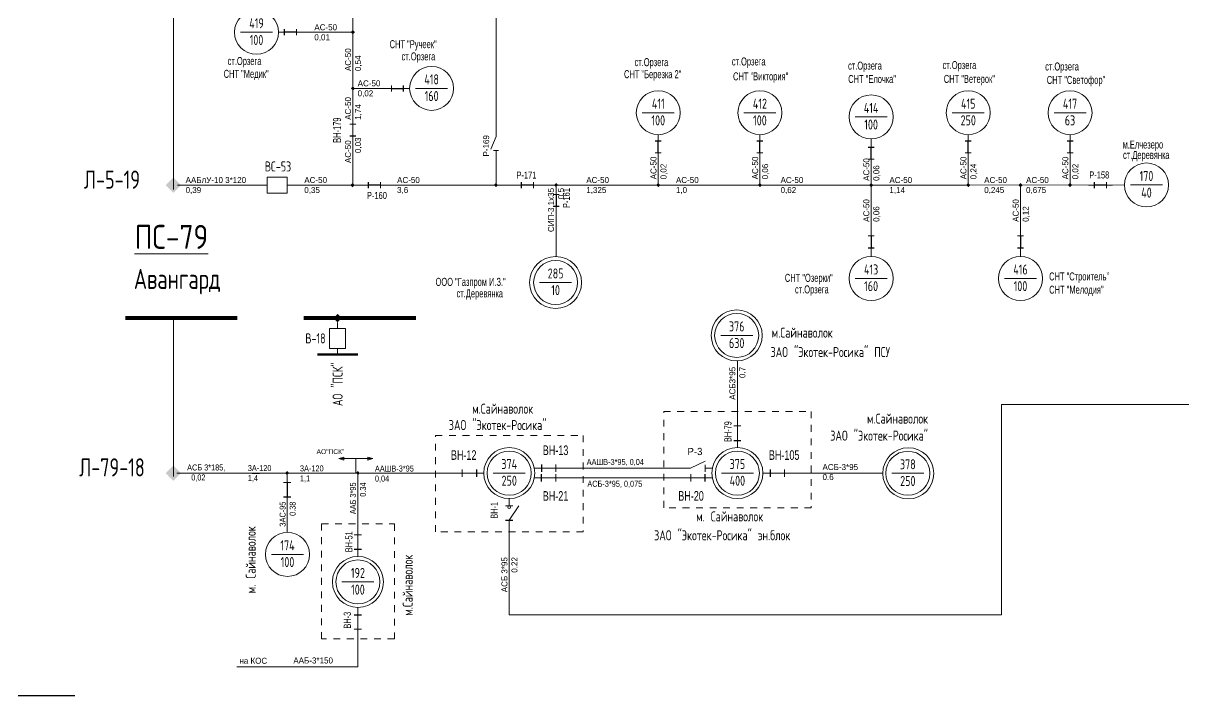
# Model space of a CAD drawing. Header units: millimetres. Extents: x 761 to 2477, y -1102 to -145.
# Drawn here: x 1431.5 to 1602.9, y -804.8 to -705.5 of the extents above; entities that cross this region are included whole.
import ezdxf
from ezdxf.enums import TextEntityAlignment as Align

# ---------------------------------------------------------------- set-up
doc = ezdxf.new("R2010")
doc.units = ezdxf.units.MM
doc.linetypes.add('JIS_02_1.0', pattern=[2, 1, -1])
for name, color, linetype, lineweight in [('10_КВ', 250, 'Continuous', 18), ('АТРИБУТЫ', 7, 'Continuous', 13), ('РАЗЪЕД_РУБИЛЬН', 150, 'Continuous', 13), ('ТЕКСТ', 7, 'Continuous', 13)]:
    doc.layers.add(name, color=color, linetype=linetype, lineweight=lineweight)
doc.layers.add('СХ_ОПЕРАТИВНАЯ', color=10, linetype='Continuous')
doc.layers.add('ШУНТ_РАЗЪЕД', color=161, linetype='Continuous')
doc.styles.add('ATTRIB', font='txt.shx', dxfattribs={"width": 0.7, "height": 5})
doc.styles.add('PRINADLEGNOST', font='txt.shx', dxfattribs={"width": 0.7, "height": 7})
doc.styles.add('МП', font='txt.shx', dxfattribs={"width": 0.7, "height": 2.5})
doc.styles.add('ПС', font='txt.shx', dxfattribs={"width": 0.8, "height": 12})
doc.styles.add('ТЕКСТ_МОДЕЛИ', font='txt.shx', dxfattribs={"width": 0.7, "height": 5})

# ---------------------------------------------------------------- blocks, each defined once
blk = doc.blocks.new('ВЫКЛЮЧАТЕЛЬ')
at = {"color": 0, "linetype": 'ByBlock'}
for p, q in [((0, 0), (0, -3)), ((0, -13), (0, -16))]:
    blk.add_line(p, q, dxfattribs=at)
blk.add_lwpolyline([(-4, -3), (4, -3), (4, -13), (-4, -13)], close=True, dxfattribs=at)
at = {"layer": 'АТРИБУТЫ', "style": 'ATTRIB', "width": 0.7}
blk.add_attdef('ДИСП_НОМ', text='', height=5, dxfattribs=at).set_placement((-6, -8), align=Align.MIDDLE_RIGHT)
at = {"layer": 'АТРИБУТЫ', "style": 'ATTRIB', "width": 0.7, "flags": 1}
blk.add_attdef('КОД', text='', height=5, dxfattribs=at).set_placement((-6, -14), align=Align.MIDDLE_RIGHT)
blk = doc.blocks.new('ОТВЕТВЛЕНИЕ')
at = {"color": 0, "linetype": 'ByBlock'}
blk.add_solid([(0, 1.06), (1.06, 0), (-1.06, 0), (0, -1.06)], dxfattribs=at)
blk = doc.blocks.new('ВЫКЛ_НАГРУЗКИ')
at = {"color": 0, "linetype": 'ByBlock'}
for p, q in [((0, 0), (0, -3)), ((0, -9), (0, -12))]:
    blk.add_line(p, q, dxfattribs=at)
at = {"layer": 'РАЗЪЕД_РУБИЛЬН', "color": 0, "linetype": 'ByBlock'}
blk.add_line((-1.5, -3), (1.5, -3), dxfattribs=at)
at = {"layer": 'СХ_ОПЕРАТИВНАЯ', "color": 0, "linetype": 'ByBlock'}
blk.add_line((-1.5, -9), (1.5, -9), dxfattribs=at)
at = {"layer": 'РАЗЪЕД_РУБИЛЬН', "color": 7, "style": 'ATTRIB', "width": 0.7}
blk.add_attdef('ДИСП_НОМ', text='', height=5, dxfattribs=at).set_placement((-4.75, -6), align=Align.MIDDLE_RIGHT)
at = {"layer": 'РАЗЪЕД_РУБИЛЬН', "color": 7, "style": 'ATTRIB', "width": 0.7, "flags": 1}
blk.add_attdef('КОД', text='', height=5, dxfattribs=at).set_placement((-4.75, -12), align=Align.MIDDLE_RIGHT)
blk = doc.blocks.new('ТРАНСФ_ПОДСТ')
at = {"color": 7}
blk.add_line((-8, -11), (8, -11), dxfattribs=at)
at = {"color": 0}
blk.add_circle((0, -11), 11, dxfattribs=at)
at = {"layer": 'АТРИБУТЫ', "style": 'ATTRIB', "width": 0.7, "flags": 4}
for tag, p in [('OBOZN', (0, -9)), ('MOCHNOCT', (0, -17.33))]:
    blk.add_attdef(tag, text='', height=5, dxfattribs=at).set_placement(p, align=Align.CENTER)
at = {"layer": 'АТРИБУТЫ', "style": 'ТЕКСТ_МОДЕЛИ', "width": 0.7}
blk.add_attdef('MESTO_1', text='', height=5, dxfattribs=at).set_placement((14, -11), align=Align.BOTTOM_LEFT)
blk.add_attdef('MESTO_2', text='', height=5, dxfattribs=at).set_placement((14, -12), align=Align.TOP_LEFT)
blk = doc.blocks.new('РАЗЪЕДИНИТЕЛЬ')
at = {"color": 0, "linetype": 'ByBlock'}
for p, q in [((0, 0), (0, -3)), ((0, -9), (0, -12))]:
    blk.add_line(p, q, dxfattribs=at)
at = {"layer": 'РАЗЪЕД_РУБИЛЬН', "color": 0, "linetype": 'ByBlock'}
blk.add_line((-1.5, -3), (1.5, -3), dxfattribs=at)
at = {"layer": 'СХ_ОПЕРАТИВНАЯ', "color": 0, "linetype": 'ByBlock'}
blk.add_line((-1.5, -9), (1.5, -9), dxfattribs=at)
at = {"layer": 'ШУНТ_РАЗЪЕД', "color": 0}
blk.add_line((0, -3), (0, -9), dxfattribs=at)
at = {"layer": 'РАЗЪЕД_РУБИЛЬН', "color": 7, "style": 'ATTRIB', "width": 0.7}
blk.add_attdef('ДИСП_НОМ', text='', height=5, dxfattribs=at).set_placement((-4.75, -6), align=Align.MIDDLE_RIGHT)
at = {"layer": 'РАЗЪЕД_РУБИЛЬН', "color": 7, "style": 'ATTRIB', "width": 0.7, "flags": 1}
blk.add_attdef('КОД', text='', height=5, dxfattribs=at).set_placement((-4.75, -12), align=Align.MIDDLE_RIGHT)
blk = doc.blocks.new('НАЗВАНИЕ_ОБЪЕКТА')
at = {"layer": 'АТРИБУТЫ'}
for tag, height, style, width, p in [('НОМЕР-ПС', 12, 'ПС', 0.8, (0, 0)), ('МЕСТОПОЛОЖЕНИЕ', 10, 'МП', 0.7, (0, -22)), ('ПРИНАДЛЕЖНОСТЬ', 7, 'PRINADLEGNOST', 0.7, (0, -37))]:
    blk.add_attdef(tag, text='', height=height, dxfattribs=dict(at, style=style, width=width)).set_placement(p, align=Align.TOP_CENTER)
blk = doc.blocks.new('ПРИСОЕД_ШИНЕ')
at = {"color": 0}
blk.add_solid([(0, 2.12), (2.12, 0), (-2.12, 0), (0, -2.12)], dxfattribs=at)
at = {"layer": 'АТРИБУТЫ', "style": 'ATTRIB', "width": 0.7}
blk.add_attdef('ДИСП_НОМ', text='', height=5, dxfattribs=at).set_placement((0, 3.12), align=Align.CENTER)

msp = doc.modelspace()

# ---------------------------------------------------------------- hatches: boundary and pattern name
at = {"layer": '10_КВ'}
h = msp.add_hatch(color=256, dxfattribs=at)
h.paths.add_polyline_path([(1483.12, -769.77), (1482.41, -769.77), (1482.41, -769.99)])
h.paths.add_polyline_path([(1483.12, -769.77), (1482.41, -769.56), (1482.41, -769.77)])
h.paths.add_polyline_path([(1478.85, -769.99), (1478.85, -769.77), (1478.14, -769.77)])
h.paths.add_polyline_path([(1478.14, -769.77), (1478.85, -769.77), (1478.85, -769.56)])

# ---------------------------------------------------------------- linework, layer by layer
msp.add_line((1465.32, -771.91), (1466.42, -771.91))
at = {"layer": '10_КВ', "color": 7, "ltscale": 100}
for p, q in [((1453.68, -730.02), (1453.68, -631.61)), ((1480.18, -729.39), (1480.18, -671.64)), ((1472.75, -706.83), (1480.18, -706.83)), ((1485.56, -715.11), (1480.18, -715.11)), ((1454.3, -729.39), (1466.66, -729.39)), ((1471.38, -729.39), (1530.6, -729.39)), ((1525.27, -729.39), (1540.3, -729.39)), ((1540.3, -729.39), (1571.06, -729.39)), ((1571.06, -729.39), (1594.13, -729.37)), ((1453.68, -772.44), (1453.68, -749.03)), ((1575.96, -761.78), (1575.96, -792.85))]:
    msp.add_line(p, q, dxfattribs=at)
at = {"layer": '10_КВ', "color": 7}
for p, q in [((1501.33, -722.23), (1500.54, -724.08)), ((1525.29, -729.08), (1525.29, -722.57)), ((1540.3, -729.08), (1540.3, -722.57)), ((1556.72, -729.08), (1556.72, -722.57)), ((1571.06, -729.08), (1571.06, -722.57)), ((1586.09, -729.08), (1586.09, -722.57)), ((1501.69, -724.27), (1500.98, -724.27)), ((1454.3, -729.39), (1463.18, -729.39)), ((1510.19, -729.71), (1510.19, -739.93)), ((1556.72, -729.71), (1556.72, -739.93)), ((1578.78, -729.71), (1578.78, -739.93))]:
    msp.add_line(p, q, dxfattribs=at)
at = {"layer": '10_КВ', "color": 7, "lineweight": 100}
for q in [(1474.98, -754.39), (1480.9, -754.39)]:
    msp.add_line((1477.94, -754.39), q, dxfattribs=at)
at = {"layer": '10_КВ', "color": 250}
for p, q in [((1536.97, -755.35), (1536.97, -763.88)), ((1465.32, -771.91), (1454.22, -771.91)), ((1480.63, -771.91), (1466.42, -771.91)), ((1470.48, -776.48), (1470.48, -780.66))]:
    msp.add_line(p, q, dxfattribs=at)
at = {"layer": '10_КВ'}
for p, q in [((1575.96, -761.78), (1699.15, -761.79)), ((1536.97, -767.08), (1536.97, -764.95)), ((1478.14, -769.77), (1478.85, -769.56)), ((1478.14, -769.77), (1483.12, -769.77)), ((1478.14, -769.77), (1478.85, -769.99)), ((1478.85, -769.56), (1478.85, -769.99)), ((1480.63, -769.77), (1480.63, -771.91)), ((1483.12, -769.77), (1482.41, -769.56)), ((1482.41, -769.56), (1482.41, -769.99)), ((1483.12, -769.77), (1482.41, -769.99)), ((1508.04, -771.2), (1510.17, -771.2)), ((1511.24, -771.2), (1529.01, -771.2)), ((1529.01, -771.2), (1530.07, -771.2)), ((1530.07, -771.2), (1532.23, -770.15)), ((1532.2, -770.67), (1532.2, -771.74)), ((1533.27, -771.2), (1532.2, -771.2)), ((1480.94, -779.95), (1480.94, -772.22)), ((1481.26, -771.91), (1495.25, -771.91)), ((1496.31, -771.91), (1498.44, -771.91)), ((1508.04, -772.62), (1510.17, -772.62)), ((1511.24, -772.62), (1529.01, -772.62)), ((1530.07, -772.62), (1532.2, -772.62)), ((1541.8, -771.91), (1543.93, -771.91)), ((1545, -771.91), (1558.45, -771.91)), ((1503.28, -778.88), (1504.68, -776.75)), ((1480.94, -781.02), (1480.94, -783.15)), ((1503.28, -779.94), (1503.28, -792.85)), ((1480.94, -792.82), (1480.94, -794.95)), ((1480.94, -796.02), (1480.94, -800.53)), ((1480.94, -800.53), (1463.07, -800.53))]:
    msp.add_line(p, q, dxfattribs=at)
at = {"layer": '10_КВ', "color": 7, "ltscale": 100}
for points in [[(1501.33, -722.23), (1501.33, -689.28), (1547.46, -689.28), (1547.46, -631.17)], [(1501.33, -729.39), (1501.33, -724.27)], [(1503.28, -792.85), (1575.96, -792.85), (1575.96, -792.85)]]:
    msp.add_lwpolyline(points, dxfattribs=at)
at = {"layer": '10_КВ', "color": 7, "const_width": 0.591}
for points in [[(1463.12, -749.03), (1446.57, -749.03)], [(1489.49, -749.03), (1472.93, -749.03)]]:
    msp.add_lwpolyline(points, dxfattribs=at)
at = {"layer": '10_КВ', "linetype": 'JIS_02_1.0'}
for points in [[(1526.09, -762.81), (1547.88, -762.81), (1547.88, -777.03), (1526.09, -777.03)], [(1492.4, -766.37), (1514.19, -766.37), (1514.19, -780.58), (1492.4, -780.58)], [(1475.57, -779.43), (1486.32, -779.43), (1486.32, -796.39), (1475.57, -796.39)]]:
    msp.add_lwpolyline(points, close=True, dxfattribs=at)
at = {"layer": '10_КВ', "color": 7}
msp.add_circle((1510.13, -743.77), 3.84, dxfattribs=at)
at = {"layer": '10_КВ'}
for centre, radius in [((1536.87, -751.59), 3.77), ((1503.28, -771.91), 3.77), ((1536.97, -771.91), 3.77), ((1562.21, -771.95), 3.77), ((1503.28, -776.94), 0.197), ((1480.94, -787.99), 3.77)]:
    msp.add_circle(centre, radius, dxfattribs=at)
at = {"layer": 'Defpoints', "color": 7, "ltscale": 100}
msp.add_line((1439.14, -804.8), (1425.25, -804.8), dxfattribs=at)

# ---------------------------------------------------------------- block references
at = {"layer": '10_КВ', "color": 7}
ref = msp.add_blockref('ТРАНСФ_ПОДСТ', (1465.96, -703.58), dxfattribs=dict(at, xscale=0.2953635526490679, yscale=0.2953635526490679, zscale=0.2953635526490679))
ref.add_attrib('MESTO_1', 'ст.Орзега', dxfattribs={"layer": 'АТРИБУТЫ', "height": 1.181, "width": 0.7}).set_placement((1461.7, -712.01), align=Align.BOTTOM_LEFT)
ref.add_attrib('MESTO_2', 'СНТ "Медик"', dxfattribs={"layer": 'АТРИБУТЫ', "height": 1.1815, "width": 0.7}).set_placement((1461.11, -712.37), align=Align.TOP_LEFT)
ref.add_attrib('OBOZN', '419', dxfattribs={"layer": 'АТРИБУТЫ', "height": 1.477, "style": 'ATTRIB', "width": 0.7, "flags": 4}).set_placement((1465.96, -706.23), align=Align.CENTER)
ref.add_attrib('MOCHNOCT', '100', dxfattribs={"layer": 'АТРИБУТЫ', "height": 1.477, "style": 'ATTRIB', "width": 0.7, "flags": 4}).set_placement((1465.96, -708.7), align=Align.CENTER)
at = {"layer": '10_КВ', "color": 7, "yscale": 0.2953635526490679, "zscale": 0.2953635526490679}
for p, xscale, rotation in [((1472.75, -706.83), -0.2953635526490679, 270), ((1485.02, -715.11), 0.2953635526490679, 90), ((1525.29, -725.49), -0.2953635526490679, 180), ((1540.3, -725.49), -0.2953635526490679, 180), ((1556.72, -726.46), -0.2953635526490679, 180), ((1571.06, -725.49), -0.2953635526490679, 180), ((1586.09, -725.49), -0.2953635526490679, 180)]:
    msp.add_blockref('РАЗЪЕДИНИТЕЛЬ', p, dxfattribs=dict(at, xscale=xscale, rotation=rotation))
at = {"layer": '10_КВ', "color": 7}
for name, p, xscale, yscale, zscale in [('ОТВЕТВЛЕНИЕ', (1480.19, -706.82), 0.2953635526490679, 0.2953635526490679, 0.2953635526490679), ('ОТВЕТВЛЕНИЕ', (1480.19, -715.11), 0.2953635526490679, 0.2953635526490679, 0.2953635526490679), ('ОТВЕТВЛЕНИЕ', (1480.14, -729.39), 0.2953635526490679, 0.2953635526490679, 0.2953635526490679), ('ОТВЕТВЛЕНИЕ', (1501.32, -729.39), 0.2953635526490679, 0.2953635526490679, 0.2953635526490679), ('ОТВЕТВЛЕНИЕ', (1510.19, -729.39), 0.2953635526490679, 0.2953635526490679, 0.2953635526490679), ('ОТВЕТВЛЕНИЕ', (1525.29, -729.39), 0.2953635526490679, 0.2953635526490679, 0.2953635526490679), ('ОТВЕТВЛЕНИЕ', (1540.3, -729.39), 0.2953635526490679, 0.2953635526490679, 0.2953635526490679), ('ОТВЕТВЛЕНИЕ', (1556.72, -729.39), 0.2953635526490679, 0.2953635526490679, 0.2953635526490679), ('ОТВЕТВЛЕНИЕ', (1571.06, -729.39), 0.2953635526490679, 0.2953635526490679, 0.2953635526490679), ('ОТВЕТВЛЕНИЕ', (1578.78, -729.39), 0.2953635526490679, 0.2953635526490679, 0.2953635526490679), ('ОТВЕТВЛЕНИЕ', (1586.09, -729.39), 0.2953635526490679, 0.2953635526490679, 0.2953635526490679), ('РАЗЪЕДИНИТЕЛЬ', (1556.72, -736), 0.2953635526490679, 0.2953635526490679, 0.2953635526490679), ('РАЗЪЕДИНИТЕЛЬ', (1578.78, -736), 0.2953635526490679, 0.2953635526490679, 0.2953635526490679), ('ПРИСОЕД_ШИНЕ', (1477.94, -749.03), -0.295705961708383, 0.2957059617084935, 0.2957059617084946)]:
    msp.add_blockref(name, p, dxfattribs=dict(at, xscale=xscale, yscale=yscale, zscale=zscale))
ref = msp.add_blockref('ТРАНСФ_ПОДСТ', (1491.82, -711.86), dxfattribs=dict(at, xscale=0.2953635526490679, yscale=0.2953635526490679, zscale=0.2953635526490679))
ref.add_attrib('MESTO_1', 'ст.Орзега', dxfattribs={"layer": 'АТРИБУТЫ', "height": 1.181, "width": 0.7}).set_placement((1487.38, -711.33), align=Align.BOTTOM_LEFT)
ref.add_attrib('MESTO_2', 'СНТ "Ручеек"', dxfattribs={"layer": 'АТРИБУТЫ', "height": 1.1815, "width": 0.7}).set_placement((1485.62, -707.99), align=Align.TOP_LEFT)
ref.add_attrib('OBOZN', '418', dxfattribs={"layer": 'АТРИБУТЫ', "height": 1.477, "style": 'ATTRIB', "width": 0.7, "flags": 4}).set_placement((1491.82, -714.52), align=Align.CENTER)
ref.add_attrib('MOCHNOCT', '160', dxfattribs={"layer": 'АТРИБУТЫ', "height": 1.477, "style": 'ATTRIB', "width": 0.7, "flags": 4}).set_placement((1491.82, -716.98), align=Align.CENTER)
ref = msp.add_blockref('ТРАНСФ_ПОДСТ', (1525.29, -715.45), dxfattribs=dict(at, xscale=0.2953635526490679, yscale=0.2953635526490679, zscale=0.2953635526490679))
ref.add_attrib('MESTO_1', 'ст.Орзега', dxfattribs={"layer": 'АТРИБУТЫ', "height": 1.181, "width": 0.7}).set_placement((1521.78, -712.18), align=Align.BOTTOM_LEFT)
ref.add_attrib('MESTO_2', 'СНТ "Березка 2"', dxfattribs={"layer": 'АТРИБУТЫ', "height": 1.1815, "width": 0.7}).set_placement((1520.23, -712.42), align=Align.TOP_LEFT)
ref.add_attrib('OBOZN', '411', dxfattribs={"layer": 'АТРИБУТЫ', "height": 1.477, "style": 'ATTRIB', "width": 0.7, "flags": 4}).set_placement((1525.29, -718.11), align=Align.CENTER)
ref.add_attrib('MOCHNOCT', '100', dxfattribs={"layer": 'АТРИБУТЫ', "height": 1.477, "style": 'ATTRIB', "width": 0.7, "flags": 4}).set_placement((1525.29, -720.57), align=Align.CENTER)
ref = msp.add_blockref('ТРАНСФ_ПОДСТ', (1540.3, -715.45), dxfattribs=dict(at, xscale=0.2953635526490679, yscale=0.2953635526490679, zscale=0.2953635526490679))
ref.add_attrib('MESTO_1', 'ст.Орзега', dxfattribs={"layer": 'АТРИБУТЫ', "height": 1.181, "width": 0.7}).set_placement((1536.15, -712.08), align=Align.BOTTOM_LEFT)
ref.add_attrib('MESTO_2', 'СНТ "Виктория"', dxfattribs={"layer": 'АТРИБУТЫ', "height": 1.1815, "width": 0.7}).set_placement((1536.33, -712.74), align=Align.TOP_LEFT)
ref.add_attrib('OBOZN', '412', dxfattribs={"layer": 'АТРИБУТЫ', "height": 1.477, "style": 'ATTRIB', "width": 0.7, "flags": 4}).set_placement((1540.3, -718.11), align=Align.CENTER)
ref.add_attrib('MOCHNOCT', '100', dxfattribs={"layer": 'АТРИБУТЫ', "height": 1.477, "style": 'ATTRIB', "width": 0.7, "flags": 4}).set_placement((1540.3, -720.57), align=Align.CENTER)
ref = msp.add_blockref('ТРАНСФ_ПОДСТ', (1556.72, -716.07), dxfattribs=dict(at, xscale=0.2953635526490679, yscale=0.2953635526490679, zscale=0.2953635526490679))
ref.add_attrib('MESTO_1', 'СНТ "Елочка"', dxfattribs={"layer": 'АТРИБУТЫ', "height": 1.1815, "width": 0.7}).set_placement((1553.34, -714.67), align=Align.BOTTOM_LEFT)
ref.add_attrib('MESTO_2', 'ст.Орзега', dxfattribs={"layer": 'АТРИБУТЫ', "height": 1.181, "width": 0.7}).set_placement((1553.32, -711.16), align=Align.TOP_LEFT)
ref.add_attrib('OBOZN', '414', dxfattribs={"layer": 'АТРИБУТЫ', "height": 1.477, "style": 'ATTRIB', "width": 0.7, "flags": 4}).set_placement((1556.72, -718.73), align=Align.CENTER)
ref.add_attrib('MOCHNOCT', '100', dxfattribs={"layer": 'АТРИБУТЫ', "height": 1.477, "style": 'ATTRIB', "width": 0.7, "flags": 4}).set_placement((1556.72, -721.19), align=Align.CENTER)
ref = msp.add_blockref('ТРАНСФ_ПОДСТ', (1571.06, -715.45), dxfattribs=dict(at, xscale=0.2953635526490679, yscale=0.2953635526490679, zscale=0.2953635526490679))
ref.add_attrib('MESTO_1', 'ст.Орзега', dxfattribs={"layer": 'АТРИБУТЫ', "height": 1.181, "width": 0.7}).set_placement((1567.27, -712.61), align=Align.BOTTOM_LEFT)
ref.add_attrib('MESTO_2', 'СНТ "Ветерок"', dxfattribs={"layer": 'АТРИБУТЫ', "height": 1.1815, "width": 0.7}).set_placement((1567.45, -713.12), align=Align.TOP_LEFT)
ref.add_attrib('OBOZN', '415', dxfattribs={"layer": 'АТРИБУТЫ', "height": 1.477, "style": 'ATTRIB', "width": 0.7, "flags": 4}).set_placement((1571.06, -718.11), align=Align.CENTER)
ref.add_attrib('MOCHNOCT', '250', dxfattribs={"layer": 'АТРИБУТЫ', "height": 1.477, "style": 'ATTRIB', "width": 0.7, "flags": 4}).set_placement((1571.06, -720.57), align=Align.CENTER)
ref = msp.add_blockref('ТРАНСФ_ПОДСТ', (1586.09, -715.45), dxfattribs=dict(at, xscale=0.2953635526490679, yscale=0.2953635526490679, zscale=0.2953635526490679))
ref.add_attrib('MESTO_1', 'ст.Орзега', dxfattribs={"layer": 'АТРИБУТЫ', "height": 1.181, "width": 0.7}).set_placement((1582.42, -712.82), align=Align.BOTTOM_LEFT)
ref.add_attrib('MESTO_2', 'СНТ "Светофор"', dxfattribs={"layer": 'АТРИБУТЫ', "height": 1.1815, "width": 0.7}).set_placement((1582.66, -713.27), align=Align.TOP_LEFT)
ref.add_attrib('OBOZN', '417', dxfattribs={"layer": 'АТРИБУТЫ', "height": 1.477, "style": 'ATTRIB', "width": 0.7, "flags": 4}).set_placement((1586.09, -718.11), align=Align.CENTER)
ref.add_attrib('MOCHNOCT', '63', dxfattribs={"layer": 'АТРИБУТЫ', "height": 1.477, "style": 'ATTRIB', "width": 0.7, "flags": 4}).set_placement((1586.09, -720.57), align=Align.CENTER)
ref = msp.add_blockref('ВЫКЛ_НАГРУЗКИ', (1480.18, -719.51), dxfattribs=dict(at, xscale=-0.2953635526491857, yscale=0.2953635526491784, zscale=0.2953635526491793))
ref.add_attrib('ДИСП_НОМ', 'ВН-179', dxfattribs={"layer": 'РАЗЪЕД_РУБИЛЬН', "color": 7, "height": 1.181, "rotation": 90, "width": 0.7}).set_placement((1478.45, -721.28), align=Align.CENTER)
ref = msp.add_blockref('ТРАНСФ_ПОДСТ', (1597.38, -726.12), dxfattribs=dict(at, xscale=0.2953635526490679, yscale=0.2953635526490679, zscale=0.2953635526490679))
ref.add_attrib('MESTO_1', 'ст.Деревянка', dxfattribs={"layer": 'АТРИБУТЫ', "height": 1.1815, "width": 0.7}).set_placement((1593.92, -725.88), align=Align.BOTTOM_LEFT)
ref.add_attrib('MESTO_2', 'м.Елчезеро', dxfattribs={"layer": 'АТРИБУТЫ', "height": 1.181, "width": 0.7}).set_placement((1593.86, -722.81), align=Align.TOP_LEFT)
ref.add_attrib('OBOZN', '170', dxfattribs={"layer": 'АТРИБУТЫ', "height": 1.477, "style": 'ATTRIB', "width": 0.7, "flags": 4}).set_placement((1597.38, -728.78), align=Align.CENTER)
ref.add_attrib('MOCHNOCT', '40', dxfattribs={"layer": 'АТРИБУТЫ', "height": 1.477, "style": 'ATTRIB', "width": 0.7, "flags": 4}).set_placement((1597.38, -731.24), align=Align.CENTER)
ref = msp.add_blockref('ВЫКЛЮЧАТЕЛЬ', (1471.38, -729.39), dxfattribs=dict(at, xscale=-0.2953635526491784, yscale=0.2953635526491784, zscale=0.2953635526491793, rotation=270))
ref.add_attrib('ДИСП_НОМ', 'ВС-53', dxfattribs={"layer": 'АТРИБУТЫ', "height": 1.477, "style": 'ATTRIB', "width": 0.7}).set_placement((1471.09, -726.64), align=Align.MIDDLE_RIGHT)
at = {"layer": '10_КВ', "linetype": 'Continuous'}
ref = msp.add_blockref('ПРИСОЕД_ШИНЕ', (1453.68, -729.42), dxfattribs=dict(at, xscale=0.535265280000167, yscale=0.535265280000167, zscale=0.535265280000167))
ref.add_attrib('ДИСП_НОМ', 'Л-5-19', dxfattribs={"layer": 'АТРИБУТЫ', "height": 2.676, "style": 'ATTRIB', "width": 0.7}).set_placement((1444.62, -729.92), align=Align.CENTER)
at = {"layer": '10_КВ', "color": 7}
ref = msp.add_blockref('НАЗВАНИЕ_ОБЪЕКТА', (1454.25, -735.26), dxfattribs=dict(at, xscale=-0.295705961708383, yscale=0.2957059617084935, zscale=0.2957059617084946))
ref.add_attrib('НОМЕР-ПС', '%%UПС-79', dxfattribs={"layer": 'АТРИБУТЫ', "height": 3.548, "style": 'ПС', "width": 0.8}).set_placement((1453.4, -735.26), align=Align.TOP_CENTER)
ref.add_attrib('МЕСТОПОЛОЖЕНИЕ', 'Авангард', dxfattribs={"layer": 'АТРИБУТЫ', "height": 2.957, "style": 'МП', "width": 0.7}).set_placement((1454.25, -741.76), align=Align.TOP_CENTER)
ref = msp.add_blockref('ТРАНСФ_ПОДСТ', (1556.72, -739.93), dxfattribs=dict(at, xscale=-0.2953635526490679, yscale=0.2953635526490679, zscale=0.2953635526490679))
ref.add_attrib('MESTO_1', 'СНТ "Озерки"', dxfattribs={"layer": 'АТРИБУТЫ', "height": 1.1815, "width": 0.7}).set_placement((1543.98, -744.03), align=Align.BOTTOM_LEFT)
ref.add_attrib('MESTO_2', 'ст.Орзега', dxfattribs={"layer": 'АТРИБУТЫ', "height": 1.181, "width": 0.7}).set_placement((1545.48, -744.2), align=Align.TOP_LEFT)
ref.add_attrib('OBOZN', '413', dxfattribs={"layer": 'АТРИБУТЫ', "height": 1.477, "style": 'ATTRIB', "width": 0.7, "flags": 4}).set_placement((1556.72, -742.59), align=Align.CENTER)
ref.add_attrib('MOCHNOCT', '160', dxfattribs={"layer": 'АТРИБУТЫ', "height": 1.477, "style": 'ATTRIB', "width": 0.7, "flags": 4}).set_placement((1556.72, -745.05), align=Align.CENTER)
ref = msp.add_blockref('ТРАНСФ_ПОДСТ', (1578.78, -739.93), dxfattribs=dict(at, xscale=-0.2953635526490679, yscale=0.2953635526490679, zscale=0.2953635526490679))
ref.add_attrib('MESTO_1', 'СНТ "Строитель"', dxfattribs={"layer": 'АТРИБУТЫ', "height": 1.1815, "width": 0.7}).set_placement((1583.01, -743.82), align=Align.BOTTOM_LEFT)
ref.add_attrib('MESTO_2', 'СНТ "Мелодия"', dxfattribs={"layer": 'АТРИБУТЫ', "height": 1.1815, "width": 0.7}).set_placement((1583.02, -744.24), align=Align.TOP_LEFT)
ref.add_attrib('OBOZN', '416', dxfattribs={"layer": 'АТРИБУТЫ', "height": 1.477, "style": 'ATTRIB', "width": 0.7, "flags": 4}).set_placement((1578.78, -742.59), align=Align.CENTER)
ref.add_attrib('MOCHNOCT', '100', dxfattribs={"layer": 'АТРИБУТЫ', "height": 1.477, "style": 'ATTRIB', "width": 0.7, "flags": 4}).set_placement((1578.78, -745.05), align=Align.CENTER)
ref = msp.add_blockref('ТРАНСФ_ПОДСТ', (1510.13, -740.52), dxfattribs=dict(at, xscale=-0.2953635526490679, yscale=0.2953635526490679, zscale=0.2953635526490679))
ref.add_attrib('MESTO_1', 'ООО "Газпром И.З."', dxfattribs={"layer": 'АТРИБУТЫ', "height": 1.1815, "width": 0.7}).set_placement((1492.4, -744.62), align=Align.BOTTOM_LEFT)
ref.add_attrib('MESTO_2', 'ст.Деревянка', dxfattribs={"layer": 'АТРИБУТЫ', "height": 1.1815, "width": 0.7}).set_placement((1495.5, -744.79), align=Align.TOP_LEFT)
ref.add_attrib('OBOZN', '285', dxfattribs={"layer": 'АТРИБУТЫ', "height": 1.477, "style": 'ATTRIB', "width": 0.7, "flags": 4}).set_placement((1510.13, -743.18), align=Align.CENTER)
ref.add_attrib('MOCHNOCT', '10', dxfattribs={"layer": 'АТРИБУТЫ', "height": 1.477, "style": 'ATTRIB', "width": 0.7, "flags": 4}).set_placement((1510.13, -745.64), align=Align.CENTER)
at = {"layer": '10_КВ', "color": 250}
ref = msp.add_blockref('ТРАНСФ_ПОДСТ', (1536.87, -748.33), dxfattribs=dict(at, xscale=0.2957968169324381, yscale=0.2957968169324381, zscale=0.2957968169324381))
ref.add_attrib('MESTO_1', 'м.Сайнаволок', dxfattribs={"layer": 'АТРИБУТЫ', "height": 1.479, "style": 'ТЕКСТ_МОДЕЛИ', "width": 0.7}).set_placement((1542.04, -752.36), align=Align.BOTTOM_LEFT)
ref.add_attrib('MESTO_2', 'ЗАО "Экотек-Росика" ПСУ', dxfattribs={"layer": 'АТРИБУТЫ', "height": 1.479, "style": 'ТЕКСТ_МОДЕЛИ', "width": 0.7}).set_placement((1541.87, -753.3), align=Align.TOP_LEFT)
ref.add_attrib('OBOZN', '376', dxfattribs={"layer": 'АТРИБУТЫ', "height": 1.479, "style": 'ATTRIB', "width": 0.7, "flags": 4}).set_placement((1536.87, -751), align=Align.CENTER)
ref.add_attrib('MOCHNOCT', '630', dxfattribs={"layer": 'АТРИБУТЫ', "height": 1.479, "style": 'ATTRIB', "width": 0.7, "flags": 4}).set_placement((1536.87, -753.46), align=Align.CENTER)
at = {"layer": '10_КВ', "color": 7, "xscale": 0.295705961708383, "yscale": 0.295705961708383, "zscale": 0.295705961708383}
msp.add_blockref('ВЫКЛЮЧАТЕЛЬ', (1477.94, -749.66), dxfattribs=at).add_auto_attribs({'ДИСП_НОМ': 'В-18'})
at = {"layer": '10_КВ', "color": 250}
ref = msp.add_blockref('ТРАНСФ_ПОДСТ', (1503.28, -768.66), dxfattribs=dict(at, xscale=0.2957968169324381, yscale=0.2957968169324381, zscale=0.2957968169324381))
ref.add_attrib('MESTO_1', 'м.Сайнаволок', dxfattribs={"layer": 'АТРИБУТЫ', "height": 1.479, "style": 'ТЕКСТ_МОДЕЛИ', "width": 0.7}).set_placement((1497.81, -763.59), align=Align.BOTTOM_LEFT)
ref.add_attrib('MESTO_2', 'ЗАО "Экотек-Росика"', dxfattribs={"layer": 'АТРИБУТЫ', "height": 1.479, "style": 'ТЕКСТ_МОДЕЛИ', "width": 0.7}).set_placement((1494.36, -764.08), align=Align.TOP_LEFT)
ref.add_attrib('OBOZN', '374', dxfattribs={"layer": 'АТРИБУТЫ', "height": 1.479, "style": 'ATTRIB', "width": 0.7, "flags": 4}).set_placement((1503.28, -771.32), align=Align.CENTER)
ref.add_attrib('MOCHNOCT', '250', dxfattribs={"layer": 'АТРИБУТЫ', "height": 1.479, "style": 'ATTRIB', "width": 0.7, "flags": 4}).set_placement((1503.28, -773.78), align=Align.CENTER)
at = {"layer": '10_КВ'}
ref = msp.add_blockref('ВЫКЛ_НАГРУЗКИ', (1536.97, -763.88), dxfattribs=dict(at, xscale=0.3553313042476624, yscale=0.3553313042476624, zscale=0.3553313042476624))
ref.add_attrib('ДИСП_НОМ', 'ВН-79', dxfattribs={"layer": 'РАЗЪЕД_РУБИЛЬН', "color": 7, "height": 1.066, "rotation": 90, "width": 0.7}).set_placement((1535.57, -765.79), align=Align.MIDDLE)
at = {"layer": '10_КВ', "color": 250}
ref = msp.add_blockref('ТРАНСФ_ПОДСТ', (1562.14, -768.69), dxfattribs=dict(at, xscale=0.2957968169324381, yscale=0.2957968169324381, zscale=0.2957968169324381))
ref.add_attrib('MESTO_1', 'м.Сайнаволок', dxfattribs={"layer": 'АТРИБУТЫ', "height": 1.479, "style": 'ТЕКСТ_МОДЕЛИ', "width": 0.7}).set_placement((1556.12, -765.05), align=Align.BOTTOM_LEFT)
ref.add_attrib('MESTO_2', 'ЗАО "Экотек-Росика"', dxfattribs={"layer": 'АТРИБУТЫ', "height": 1.479, "style": 'ТЕКСТ_МОДЕЛИ', "width": 0.7}).set_placement((1550.69, -765.64), align=Align.TOP_LEFT)
ref.add_attrib('OBOZN', '378', dxfattribs={"layer": 'АТРИБУТЫ', "height": 1.479, "style": 'ATTRIB', "width": 0.7, "flags": 4}).set_placement((1562.14, -771.35), align=Align.CENTER)
ref.add_attrib('MOCHNOCT', '250', dxfattribs={"layer": 'АТРИБУТЫ', "height": 1.479, "style": 'ATTRIB', "width": 0.7, "flags": 4}).set_placement((1562.14, -773.82), align=Align.CENTER)
at = {"layer": '10_КВ'}
ref = msp.add_blockref('ВЫКЛ_НАГРУЗКИ', (1495.25, -771.91), dxfattribs=dict(at, xscale=-0.3553313042476485, yscale=0.3553313042476485, zscale=0.3553313042476485, rotation=90))
ref.add_attrib('ДИСП_НОМ', 'ВН-12', dxfattribs={"layer": 'РАЗЪЕД_РУБИЛЬН', "color": 7, "height": 1.421, "width": 0.7}).set_placement((1498.44, -769.25), align=Align.MIDDLE_RIGHT)
ref = msp.add_blockref('ВЫКЛ_НАГРУЗКИ', (1511.24, -771.2), dxfattribs=dict(at, xscale=0.3553313042476485, yscale=0.3553313042476485, zscale=0.3553313042476485, rotation=270))
ref.add_attrib('ДИСП_НОМ', 'ВН-13', dxfattribs={"layer": 'РАЗЪЕД_РУБИЛЬН', "color": 7, "height": 1.421, "width": 0.7}).set_placement((1510.12, -768.54), align=Align.MIDDLE)
at = {"layer": '10_КВ', "color": 250}
ref = msp.add_blockref('ТРАНСФ_ПОДСТ', (1536.97, -768.66), dxfattribs=dict(at, xscale=0.2957968169324381, yscale=0.2957968169324381, zscale=0.2957968169324381))
ref.add_attrib('MESTO_1', 'м. Сайнаволок', dxfattribs={"layer": 'АТРИБУТЫ', "height": 1.479, "style": 'ТЕКСТ_МОДЕЛИ', "width": 0.7}).set_placement((1530.88, -779.5), align=Align.BOTTOM_LEFT)
ref.add_attrib('MESTO_2', 'ЗАО "Экотек-Росика" эн.блок', dxfattribs={"layer": 'АТРИБУТЫ', "height": 1.479, "style": 'ТЕКСТ_МОДЕЛИ', "width": 0.7}).set_placement((1524.68, -780.36), align=Align.TOP_LEFT)
ref.add_attrib('OBOZN', '375', dxfattribs={"layer": 'АТРИБУТЫ', "height": 1.479, "style": 'ATTRIB', "width": 0.7, "flags": 4}).set_placement((1536.97, -771.32), align=Align.CENTER)
ref.add_attrib('MOCHNOCT', '400', dxfattribs={"layer": 'АТРИБУТЫ', "height": 1.479, "style": 'ATTRIB', "width": 0.7, "flags": 4}).set_placement((1536.97, -773.78), align=Align.CENTER)
at = {"layer": '10_КВ'}
ref = msp.add_blockref('ВЫКЛ_НАГРУЗКИ', (1545, -771.91), dxfattribs=dict(at, xscale=0.3553313042476485, yscale=0.3553313042476485, zscale=0.3553313042476485, rotation=270))
ref.add_attrib('ДИСП_НОМ', 'ВН-105', dxfattribs={"layer": 'РАЗЪЕД_РУБИЛЬН', "color": 7, "height": 1.421, "width": 0.7}).set_placement((1543.88, -769.25), align=Align.MIDDLE)
at = {"layer": '10_КВ', "linetype": 'Continuous'}
ref = msp.add_blockref('ПРИСОЕД_ШИНЕ', (1453.68, -771.91), dxfattribs=dict(at, xscale=0.535265280000167, yscale=0.535265280000167, zscale=0.535265280000167))
ref.add_attrib('ДИСП_НОМ', 'Л-79-18', dxfattribs={"layer": 'АТРИБУТЫ', "height": 2.676, "style": 'ATTRIB', "width": 0.7}).set_placement((1444.62, -772.41), align=Align.CENTER)
at = {"layer": '10_КВ', "xscale": 0.3553313042476624, "yscale": 0.3553313042476624, "zscale": 0.3553313042476624}
msp.add_blockref('РАЗЪЕДИНИТЕЛЬ', (1470.48, -772.22), dxfattribs=at)
at = {"layer": '10_КВ', "color": 250, "xscale": 0.2957968169324381, "yscale": 0.2957968169324381, "zscale": 0.2957968169324381}
for p in [(1470.48, -771.91), (1470.48, -771.91), (1480.94, -771.91)]:
    msp.add_blockref('ОТВЕТВЛЕНИЕ', p, dxfattribs=at)
at = {"layer": '10_КВ'}
ref = msp.add_blockref('ВЫКЛ_НАГРУЗКИ', (1511.24, -772.62), dxfattribs=dict(at, xscale=-0.3553313042476488, yscale=0.3553313042476488, zscale=0.3553313042476488, rotation=270))
ref.add_attrib('ДИСП_НОМ', 'ВН-21', dxfattribs={"layer": 'РАЗЪЕД_РУБИЛЬН', "color": 7, "height": 1.421, "width": 0.7}).set_placement((1510.12, -775.28), align=Align.MIDDLE)
ref = msp.add_blockref('ВЫКЛ_НАГРУЗКИ', (1529.01, -772.62), dxfattribs=dict(at, xscale=0.3553313042476488, yscale=0.3553313042476488, zscale=0.3553313042476488, rotation=90.00000000000001))
ref.add_attrib('ДИСП_НОМ', 'ВН-20', dxfattribs={"layer": 'РАЗЪЕД_РУБИЛЬН', "color": 7, "height": 1.421, "width": 0.7}).set_placement((1530.13, -775.28), align=Align.MIDDLE)
ref = msp.add_blockref('ВЫКЛ_НАГРУЗКИ', (1503.28, -775.68), dxfattribs=dict(at, xscale=0.3553313042476624, yscale=0.3553313042476624, zscale=0.3553313042476624))
ref.add_attrib('ДИСП_НОМ', 'ВН-1', dxfattribs={"layer": 'РАЗЪЕД_РУБИЛЬН', "color": 7, "height": 1.066, "rotation": 90, "width": 0.7}).set_placement((1501.05, -777.41), align=Align.MIDDLE)
at = {"layer": '10_КВ', "color": 250}
ref = msp.add_blockref('ТРАНСФ_ПОДСТ', (1470.54, -780.66), dxfattribs=dict(at, xscale=0.2957968169324381, yscale=0.2957968169324381, zscale=0.2957968169324381))
ref.add_attrib('MESTO_1', 'м. Сайнаволок', dxfattribs={"layer": 'АТРИБУТЫ', "height": 1.479, "rotation": 90, "style": 'ТЕКСТ_МОДЕЛИ', "width": 0.7}).set_placement((1466.3, -789.66), align=Align.BOTTOM_LEFT)
ref.add_attrib('OBOZN', '174', dxfattribs={"layer": 'АТРИБУТЫ', "height": 1.479, "style": 'ATTRIB', "width": 0.7, "flags": 4}).set_placement((1470.54, -783.32), align=Align.CENTER)
ref.add_attrib('MOCHNOCT', '100', dxfattribs={"layer": 'АТРИБУТЫ', "height": 1.479, "style": 'ATTRIB', "width": 0.7, "flags": 4}).set_placement((1470.54, -785.79), align=Align.CENTER)
at = {"layer": '10_КВ'}
ref = msp.add_blockref('ВЫКЛ_НАГРУЗКИ', (1480.94, -779.95), dxfattribs=dict(at, xscale=0.3553313042476624, yscale=0.3553313042476624, zscale=0.3553313042476624))
ref.add_attrib('ДИСП_НОМ', 'ВН-51', dxfattribs={"layer": 'РАЗЪЕД_РУБИЛЬН', "color": 7, "height": 1.066, "rotation": 90, "width": 0.7}).set_placement((1479.61, -782.05), align=Align.MIDDLE)
at = {"layer": '10_КВ', "color": 250}
ref = msp.add_blockref('ТРАНСФ_ПОДСТ', (1480.94, -784.73), dxfattribs=dict(at, xscale=0.2957968169324381, yscale=0.2957968169324381, zscale=0.2957968169324381))
ref.add_attrib('MESTO_1', 'м.Сайнаволок', dxfattribs={"layer": 'АТРИБУТЫ', "height": 1.479, "rotation": 90, "style": 'ТЕКСТ_МОДЕЛИ', "width": 0.7}).set_placement((1489.48, -792.97), align=Align.BOTTOM_LEFT)
ref.add_attrib('OBOZN', '192', dxfattribs={"layer": 'АТРИБУТЫ', "height": 1.479, "style": 'ATTRIB', "width": 0.7, "flags": 4}).set_placement((1480.94, -787.39), align=Align.CENTER)
ref.add_attrib('MOCHNOCT', '100', dxfattribs={"layer": 'АТРИБУТЫ', "height": 1.479, "style": 'ATTRIB', "width": 0.7, "flags": 4}).set_placement((1480.94, -789.86), align=Align.CENTER)
at = {"layer": '10_КВ'}
ref = msp.add_blockref('ВЫКЛ_НАГРУЗКИ', (1480.94, -796.02), dxfattribs=dict(at, xscale=-0.3553313042476624, yscale=0.3553313042476624, zscale=0.3553313042476624, rotation=180))
ref.add_attrib('ДИСП_НОМ', 'ВН-3', dxfattribs={"layer": 'РАЗЪЕД_РУБИЛЬН', "color": 7, "height": 1.066, "rotation": 90, "width": 0.7}).set_placement((1479.37, -792.4), align=Align.MIDDLE_RIGHT)
at = {"layer": 'РАЗЪЕД_РУБИЛЬН'}
ref = msp.add_blockref('РАЗЪЕДИНИТЕЛЬ', (1507.77, -729.39), dxfattribs=dict(at, xscale=-0.295705961708383, yscale=0.295705961708383, zscale=0.295705961708383, rotation=270))
ref.add_attrib('ДИСП_НОМ', 'Р-171', dxfattribs={"color": 7, "height": 1.037, "width": 0.7}).set_placement((1507.3, -727.9), align=Align.MIDDLE_RIGHT)
ref = msp.add_blockref('РАЗЪЕДИНИТЕЛЬ', (1592.36, -729.38), dxfattribs=dict(at, xscale=-0.295705961708383, yscale=0.295705961708383, zscale=0.295705961708383, rotation=270))
ref.add_attrib('ДИСП_НОМ', 'Р-158', dxfattribs={"color": 7, "height": 1.037, "width": 0.7}).set_placement((1591.89, -727.89), align=Align.MIDDLE_RIGHT)
ref = msp.add_blockref('РАЗЪЕДИНИТЕЛЬ', (1485.17, -729.39), dxfattribs=dict(at, xscale=-0.295705961708383, yscale=0.295705961708383, zscale=0.295705961708383, rotation=270))
ref.add_attrib('ДИСП_НОМ', 'Р-160', dxfattribs={"color": 7, "height": 1.037, "width": 0.7}).set_placement((1485.22, -730.92), align=Align.MIDDLE_RIGHT)
ref = msp.add_blockref('РАЗЪЕДИНИТЕЛЬ', (1510.19, -729.88), dxfattribs=dict(at, xscale=-0.295705961708383, yscale=0.295705961708383, zscale=0.295705961708383))
ref.add_attrib('ДИСП_НОМ', 'Р-161', dxfattribs={"color": 7, "height": 1.037, "rotation": 90, "width": 0.7}).set_placement((1511.72, -729.83), align=Align.MIDDLE_RIGHT)

# ---------------------------------------------------------------- texts
at = {"layer": 'ТЕКСТ', "color": 7, "style": 'ТЕКСТ_МОДЕЛИ', "width": 0.7}
msp.add_text('АО "ПСК"', height=1.479, rotation=90, dxfattribs=at).set_placement((1477.94, -755.57), align=Align.MIDDLE_RIGHT)
at = {"layer": 'ТЕКСТ', "color": 7, "attachment_point": 1}
for s, insert, char_height, width in [('АС-50\\P0,01', (1474.5, -705.64), 0.886, 11.6823), ('АС-50\\P0,02', (1480.9, -713.92), 0.886, 11.6823), ('ААБлУ-10 3*120\\P0,39', (1455.49, -728.2), 0.8861, 11.6823), ('АС-50\\P0,35', (1473.02, -728.2), 0.886, 11.6823), ('АС-50\\P3,6', (1486.72, -728.2), 0.886, 11.6823), ('АС-50\\P1,325', (1514.66, -728.2), 0.886, 5.6195), ('АС-50\\P1,0', (1527.9, -728.2), 0.886, 11.6823), ('АС-50\\P0,62', (1543.35, -728.2), 0.886, 11.6823), ('АС-50\\P1,14', (1559.42, -728.2), 0.886, 11.6823), ('АС-50\\P0,245', (1573.42, -728.2), 0.886, 11.6823), ('АС-50\\P0,675', (1579.6, -728.2), 0.886, 11.6823), ('{\\W0.8;АСБ 3*185,\\P  0,02}', (1455.72, -770.64), 0.8861, 11.6823), ('{\\W0.8;3А-120\\P1,4}', (1464.68, -770.73), 0.8861, 11.6823), ('{\\W0.8;3А-120\\P1,1}', (1472.38, -770.78), 0.8861, 5.0795), ('{\\W0.8;ААШВ-3*95\\P0,04}', (1483.45, -770.8), 0.8861, 11.6823), ('{\\W0.8;ААШВ-3*95, 0,04}', (1514.72, -769.83), 0.8861, 11.6823), ('АСБ-3*95\\P0.6', (1549.54, -770.58), 0.886, 11.6823), ('{\\W0.8;АСБ-3*95, 0,075}', (1514.82, -773.05), 0.8861, 11.6823), ('на КОС ', (1463.43, -799.18), 0.886, 5.0795), ('ААБ-3*150', (1471.4, -799.14), 0.886, 5.0795)]:
    msp.add_mtext(s, dxfattribs=dict(at, insert=insert, char_height=char_height, width=width))
at = {"layer": 'ТЕКСТ', "color": 7, "rotation": 90}
for s, insert, char_height, width, attachment_point in [('АС-50\\P0,54', (1479.03, -712.55), 0.886, 4.9391, 1), ('АС-50\\P1,74', (1479.03, -719.75), 0.886, 4.9391, 1), ('\\pi0.95164;АС-50\\P\\pi2.4285;0,03', (1479.03, -727.09), 0.8861, 4.9391, 1), ('Р-169', (1499.43, -725.17), 0.886, 6.1302, 1), ('АС-50\\P0,02', (1524.14, -728.54), 0.886, 4.9391, 1), ('АС-50\\P0,06', (1539.15, -728.54), 0.886, 4.9391, 1), ('АС-50\\P0,06', (1555.57, -728.77), 0.886, 4.9391, 1), ('АС-50\\P0,24', (1569.91, -728.54), 0.886, 4.9391, 1), ('АС-50\\P0,02', (1584.95, -728.54), 0.886, 4.9391, 1), ('СИП-3 1х35\\P0,5', (1509, -729.81), 0.886, 9.502, 3), ('АС-50\\P0,06', (1555.57, -734.82), 0.886, 4.9391, 1), ('АС-50\\P0,12', (1577.63, -734.82), 0.886, 4.9391, 1), ('АСБ3*95\\P0.7', (1535.79, -756.23), 0.886, 5.8844, 3), ('{\\W0.8;ААБ 3*95\\P0.34}', (1479.76, -773.3), 0.8861, 5.8844, 3), ('{\\W0.8;ЗАС-95\\P0.38}', (1469.37, -776.13), 0.8861, 5.4724, 3), ('АСБ 3*95\\P0.22', (1502.13, -784.32), 0.886, 9.1067, 3)]:
    msp.add_mtext(s, dxfattribs=dict(at, insert=insert, char_height=char_height, width=width, attachment_point=attachment_point))
at = {"layer": 'ТЕКСТ', "attachment_point": 1}
for s, insert, char_height, width in [('АО"ПСК"', (1474.83, -768.39), 0.711, 5.6064), ('Р-3', (1529.59, -768.19), 1.066, 7.3748)]:
    msp.add_mtext(s, dxfattribs=dict(at, insert=insert, char_height=char_height, width=width))

doc.saveas('drawing.dxf')
